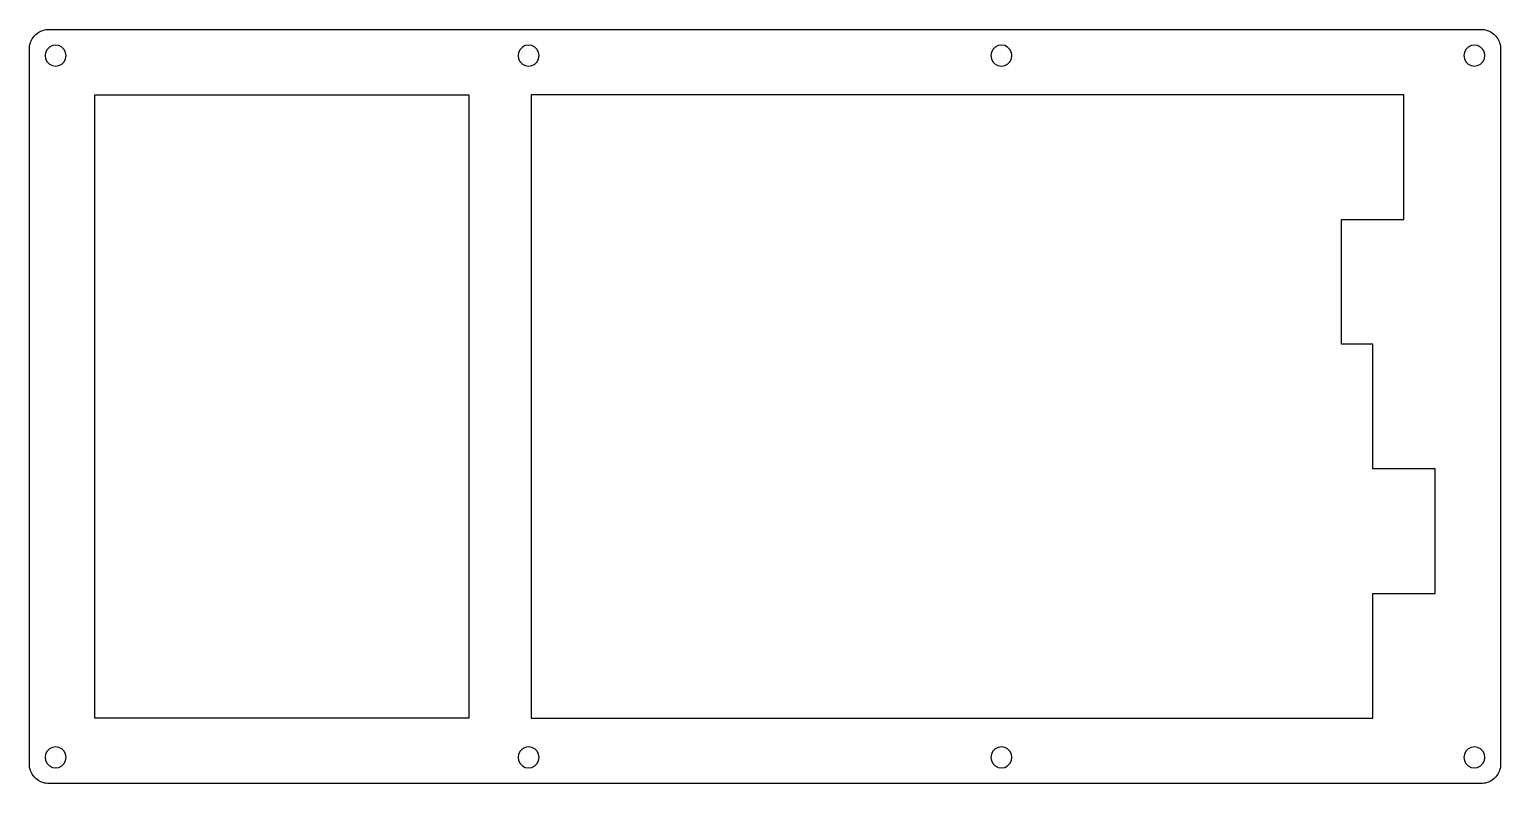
# Model space of a CAD drawing. Extents: x 0 to 225, y 0 to 115.
import ezdxf

# ---------------------------------------------------------------- set-up
doc = ezdxf.new("R2010")
doc.units = 0
doc.layers.get('0').update_dxf_attribs({"linetype": 'CONTINUOUS'})

msp = doc.modelspace()

# ---------------------------------------------------------------- linework, layer by layer
at = {"color": 0}
for p, q in [((1.14515, 114.624), (1.33119, 114.77)), ((1.33119, 114.77), (1.52687, 114.901)), ((1.52687, 114.901), (1.7322, 115.018)), ((1.7322, 115.018), (1.94579, 115.115)), ((1.94579, 115.115), (2.16628, 115.196)), ((2.16628, 115.196), (2.39365, 115.261)), ((2.39365, 115.261), (2.62516, 115.306)), ((2.62516, 115.306), (2.85943, 115.334)), ((2.85943, 115.334), (3.09507, 115.343)), ((3.09507, 115.343), (221.882, 115.342)), ((221.882, 115.342), (222.118, 115.334)), ((222.118, 115.334), (222.352, 115.306)), ((222.352, 115.306), (222.582, 115.261)), ((222.582, 115.261), (222.81, 115.196)), ((222.81, 115.196), (223.031, 115.115)), ((223.031, 115.115), (223.245, 115.018)), ((223.245, 115.018), (223.45, 114.901)), ((223.45, 114.901), (223.646, 114.77)), ((223.646, 114.77), (223.83, 114.624)), ((0.095085, 112.343), (0.103353, 112.579)), ((0.103353, 112.579), (0.130914, 112.813)), ((0.130914, 112.813), (0.176389, 113.043)), ((0.176389, 113.043), (0.241157, 113.271)), ((0.241157, 113.271), (0.322461, 113.491)), ((0.322461, 113.491), (0.420303, 113.705)), ((0.420303, 113.705), (0.537436, 113.91)), ((0.537436, 113.91), (0.666972, 114.107)), ((0.666972, 114.107), (0.813043, 114.292)), ((0.813043, 114.292), (0.972894, 114.464)), ((0.972894, 114.464), (1.14515, 114.624)), ((3.15295, 112.637), (2.80017, 112.284)), ((3.59943, 112.864), (3.15295, 112.637)), ((4.09416, 112.944), (3.59943, 112.864)), ((4.58886, 112.864), (4.09416, 112.944)), ((5.03534, 112.637), (4.58886, 112.864)), ((5.38812, 112.284), (5.03534, 112.637)), ((75.4172, 112.637), (75.063, 112.284)), ((75.8624, 112.864), (75.4172, 112.637)), ((76.357, 112.944), (75.8624, 112.864)), ((76.8519, 112.864), (76.357, 112.944)), ((77.2982, 112.637), (76.8519, 112.864)), ((77.651, 112.284), (77.2982, 112.637)), ((147.68, 112.637), (147.326, 112.284)), ((148.125, 112.864), (147.68, 112.637)), ((148.62, 112.944), (148.125, 112.864)), ((149.115, 112.864), (148.62, 112.944)), ((149.561, 112.637), (149.115, 112.864)), ((149.915, 112.284), (149.561, 112.637)), ((219.943, 112.637), (219.589, 112.284)), ((220.388, 112.864), (219.943, 112.637)), ((220.883, 112.944), (220.388, 112.864)), ((221.376, 112.864), (220.883, 112.944)), ((221.823, 112.637), (221.376, 112.864)), ((222.177, 112.284), (221.823, 112.637)), ((223.83, 114.624), (224.004, 114.464)), ((224.004, 114.464), (224.164, 114.292)), ((224.164, 114.292), (224.31, 114.107)), ((224.31, 114.107), (224.441, 113.91)), ((224.441, 113.91), (224.555, 113.705)), ((224.555, 113.705), (224.655, 113.491)), ((224.655, 113.491), (224.736, 113.271)), ((224.736, 113.271), (224.8, 113.043)), ((224.8, 113.043), (224.846, 112.813)), ((224.846, 112.813), (224.874, 112.579)), ((224.874, 112.579), (224.883, 112.343)), ((0.093707, 3.09232), (0.095085, 112.343)), ((2.5728, 111.838), (2.49425, 111.344)), ((2.49425, 111.344), (2.5728, 110.848)), ((2.80017, 112.284), (2.5728, 111.838)), ((2.5728, 110.848), (2.80017, 110.403)), ((2.80017, 110.403), (3.15295, 110.05)), ((5.03534, 110.05), (5.38812, 110.403)), ((5.61552, 111.838), (5.38812, 112.284)), ((5.38812, 110.403), (5.61552, 110.848)), ((5.69542, 111.344), (5.61552, 111.838)), ((5.61552, 110.848), (5.69542, 111.344)), ((74.8358, 111.838), (74.7571, 111.344)), ((74.7571, 111.344), (74.8358, 110.848)), ((75.063, 112.284), (74.8358, 111.838)), ((74.8358, 110.848), (75.063, 110.403)), ((75.063, 110.403), (75.4172, 110.05)), ((77.2982, 110.05), (77.651, 110.403)), ((77.8785, 111.838), (77.651, 112.284)), ((77.651, 110.403), (77.8785, 110.848)), ((77.9568, 111.344), (77.8785, 111.838)), ((77.8785, 110.848), (77.9568, 111.344)), ((147.097, 111.838), (147.02, 111.344)), ((147.02, 111.344), (147.097, 110.848)), ((147.326, 112.284), (147.097, 111.838)), ((147.097, 110.848), (147.326, 110.403)), ((147.326, 110.403), (147.68, 110.05)), ((149.561, 110.05), (149.915, 110.403)), ((150.142, 111.838), (149.915, 112.284)), ((149.915, 110.403), (150.142, 110.848)), ((150.22, 111.344), (150.142, 111.838)), ((150.142, 110.848), (150.22, 111.344)), ((219.36, 111.838), (219.283, 111.344)), ((219.283, 111.344), (219.36, 110.848)), ((219.589, 112.284), (219.36, 111.838)), ((219.36, 110.848), (219.589, 110.403)), ((219.589, 110.403), (219.943, 110.05)), ((221.823, 110.05), (222.177, 110.403)), ((222.405, 111.838), (222.177, 112.284)), ((222.177, 110.403), (222.405, 110.848)), ((222.483, 111.344), (222.405, 111.838)), ((222.405, 110.848), (222.483, 111.344)), ((224.883, 112.343), (224.883, 3.09232)), ((3.15295, 110.05), (3.59943, 109.821)), ((3.59943, 109.821), (4.09416, 109.741)), ((4.09416, 109.741), (4.58886, 109.821)), ((4.58886, 109.821), (5.03534, 110.05)), ((75.4172, 110.05), (75.8624, 109.821)), ((75.8624, 109.821), (76.357, 109.741)), ((76.357, 109.741), (76.8519, 109.821)), ((76.8519, 109.821), (77.2982, 110.05)), ((147.68, 110.05), (148.125, 109.821)), ((148.125, 109.821), (148.62, 109.741)), ((148.62, 109.741), (149.115, 109.821)), ((149.115, 109.821), (149.561, 110.05)), ((219.943, 110.05), (220.388, 109.821)), ((220.388, 109.821), (220.883, 109.741)), ((220.883, 109.741), (221.376, 109.821)), ((221.376, 109.821), (221.823, 110.05)), ((10.0928, 105.345), (67.2454, 105.345)), ((10.0928, 10.0941), (10.0928, 105.345)), ((67.2454, 105.345), (67.2454, 10.0941)), ((76.769, 105.345), (76.769, 48.194)), ((210.12, 105.345), (76.769, 105.345)), ((210.12, 86.2912), (210.12, 105.345)), ((200.595, 67.244), (200.595, 86.2912)), ((200.595, 86.2912), (210.12, 86.2912)), ((205.358, 67.244), (200.595, 67.244)), ((205.358, 48.194), (205.358, 67.244)), ((76.769, 48.194), (76.7676, 48.194)), ((76.7676, 48.194), (76.7676, 29.1414)), ((214.883, 48.194), (205.358, 48.194)), ((214.883, 29.1414), (214.883, 48.194)), ((76.7676, 29.1414), (76.769, 29.1414)), ((76.769, 29.1414), (76.769, 10.0941)), ((205.358, 10.0941), (205.358, 29.1414)), ((205.358, 29.1414), (214.883, 29.1414)), ((67.2454, 10.0941), (10.0928, 10.0941)), ((76.769, 10.0941), (205.358, 10.0941)), ((2.5728, 4.58611), (2.49425, 4.09279)), ((2.80017, 5.03259), (2.5728, 4.58611)), ((3.15295, 5.38674), (2.80017, 5.03259)), ((3.59943, 5.61277), (3.15295, 5.38674)), ((4.09416, 5.69129), (3.59943, 5.61277)), ((4.58886, 5.61277), (4.09416, 5.69129)), ((5.03534, 5.38674), (4.58886, 5.61277)), ((5.38812, 5.03259), (5.03534, 5.38674)), ((5.61552, 4.58611), (5.38812, 5.03259)), ((5.69542, 4.09279), (5.61552, 4.58611)), ((74.8358, 4.58611), (74.7571, 4.09279)), ((75.063, 5.03259), (74.8358, 4.58611)), ((75.4172, 5.38674), (75.063, 5.03259)), ((75.8624, 5.61277), (75.4172, 5.38674)), ((76.357, 5.69129), (75.8624, 5.61277)), ((76.8519, 5.61277), (76.357, 5.69129)), ((77.2982, 5.38674), (76.8519, 5.61277)), ((77.651, 5.03259), (77.2982, 5.38674)), ((77.8785, 4.58611), (77.651, 5.03259)), ((77.9568, 4.09279), (77.8785, 4.58611)), ((147.097, 4.58611), (147.02, 4.09279)), ((147.326, 5.03259), (147.097, 4.58611)), ((147.68, 5.38674), (147.326, 5.03259)), ((148.125, 5.61277), (147.68, 5.38674)), ((148.62, 5.69129), (148.125, 5.61277)), ((149.115, 5.61277), (148.62, 5.69129)), ((149.561, 5.38674), (149.115, 5.61277)), ((149.915, 5.03259), (149.561, 5.38674)), ((150.142, 4.58611), (149.915, 5.03259)), ((150.22, 4.09279), (150.142, 4.58611)), ((219.36, 4.58611), (219.283, 4.09279)), ((219.589, 5.03259), (219.36, 4.58611)), ((219.943, 5.38674), (219.589, 5.03259)), ((220.388, 5.61277), (219.943, 5.38674)), ((220.883, 5.69129), (220.388, 5.61277)), ((221.376, 5.61277), (220.883, 5.69129)), ((221.823, 5.38674), (221.376, 5.61277)), ((222.177, 5.03259), (221.823, 5.38674)), ((222.405, 4.58611), (222.177, 5.03259)), ((222.483, 4.09279), (222.405, 4.58611)), ((0.103353, 2.85667), (0.093707, 3.09232)), ((0.130914, 2.62241), (0.103353, 2.85667)), ((0.176389, 2.39227), (0.130914, 2.62241)), ((0.241157, 2.16352), (0.176389, 2.39227)), ((2.49425, 4.09279), (2.5728, 3.59805)), ((2.5728, 3.59805), (2.80017, 3.15157)), ((2.80017, 3.15157), (3.15295, 2.79742)), ((3.15295, 2.79742), (3.59943, 2.57004)), ((3.59943, 2.57004), (4.09416, 2.49149)), ((4.09416, 2.49149), (4.58886, 2.57004)), ((4.58886, 2.57004), (5.03534, 2.79742)), ((5.03534, 2.79742), (5.38812, 3.15157)), ((5.38812, 3.15157), (5.61552, 3.59805)), ((5.61552, 3.59805), (5.69542, 4.09279)), ((74.7571, 4.09279), (74.8358, 3.59805)), ((74.8358, 3.59805), (75.063, 3.15157)), ((75.063, 3.15157), (75.4172, 2.79742)), ((75.4172, 2.79742), (75.8624, 2.57004)), ((75.8624, 2.57004), (76.357, 2.49149)), ((76.357, 2.49149), (76.8519, 2.57004)), ((76.8519, 2.57004), (77.2982, 2.79742)), ((77.2982, 2.79742), (77.651, 3.15157)), ((77.651, 3.15157), (77.8785, 3.59805)), ((77.8785, 3.59805), (77.9568, 4.09279)), ((147.02, 4.09279), (147.097, 3.59805)), ((147.097, 3.59805), (147.326, 3.15157)), ((147.326, 3.15157), (147.68, 2.79742)), ((147.68, 2.79742), (148.125, 2.57004)), ((148.125, 2.57004), (148.62, 2.49149)), ((148.62, 2.49149), (149.115, 2.57004)), ((149.115, 2.57004), (149.561, 2.79742)), ((149.561, 2.79742), (149.915, 3.15157)), ((149.915, 3.15157), (150.142, 3.59805)), ((150.142, 3.59805), (150.22, 4.09279)), ((219.283, 4.09279), (219.36, 3.59805)), ((219.36, 3.59805), (219.589, 3.15157)), ((219.589, 3.15157), (219.943, 2.79742)), ((219.943, 2.79742), (220.388, 2.57004)), ((220.388, 2.57004), (220.883, 2.49149)), ((220.883, 2.49149), (221.376, 2.57004)), ((221.376, 2.57004), (221.823, 2.79742)), ((221.823, 2.79742), (222.177, 3.15157)), ((222.177, 3.15157), (222.405, 3.59805)), ((222.405, 3.59805), (222.483, 4.09279)), ((224.8, 2.39227), (224.736, 2.16352)), ((224.846, 2.62241), (224.8, 2.39227)), ((224.874, 2.85667), (224.846, 2.62241)), ((224.883, 3.09232), (224.874, 2.85667)), ((0.322461, 1.94303), (0.241157, 2.16352)), ((0.420303, 1.7322), (0.322461, 1.94303)), ((0.537436, 1.52549), (0.420303, 1.7322)), ((0.666972, 1.32843), (0.537436, 1.52549)), ((0.813043, 1.14515), (0.666972, 1.32843)), ((0.972894, 0.970139), (0.813043, 1.14515)), ((1.14515, 0.810288), (0.972894, 0.970139)), ((1.33119, 0.664214), (1.14515, 0.810288)), ((1.52687, 0.534681), (1.33119, 0.664214)), ((1.7322, 0.417544), (1.52687, 0.534681)), ((1.94579, 0.321083), (1.7322, 0.417544)), ((2.16628, 0.238401), (1.94579, 0.321083)), ((2.39365, 0.175011), (2.16628, 0.238401)), ((2.62516, 0.129536), (2.39365, 0.175011)), ((2.85943, 0.100597), (2.62516, 0.129536)), ((3.09507, 0.092329), (2.85943, 0.100597)), ((221.882, 0.090951), (3.09507, 0.092329)), ((222.118, 0.100597), (221.882, 0.090951)), ((222.352, 0.129536), (222.118, 0.100597)), ((222.582, 0.175011), (222.352, 0.129536)), ((222.81, 0.238401), (222.582, 0.175011)), ((223.031, 0.321083), (222.81, 0.238401)), ((223.245, 0.417544), (223.031, 0.321083)), ((223.45, 0.534681), (223.245, 0.417544)), ((223.646, 0.664214), (223.45, 0.534681)), ((223.83, 0.810288), (223.646, 0.664214)), ((224.004, 0.970139), (223.83, 0.810288)), ((224.164, 1.14515), (224.004, 0.970139)), ((224.31, 1.32843), (224.164, 1.14515)), ((224.441, 1.52549), (224.31, 1.32843)), ((224.555, 1.7322), (224.441, 1.52549)), ((224.655, 1.94303), (224.555, 1.7322)), ((224.736, 2.16352), (224.655, 1.94303))]:
    msp.add_line(p, q, dxfattribs=at)

doc.saveas('drawing.dxf')
